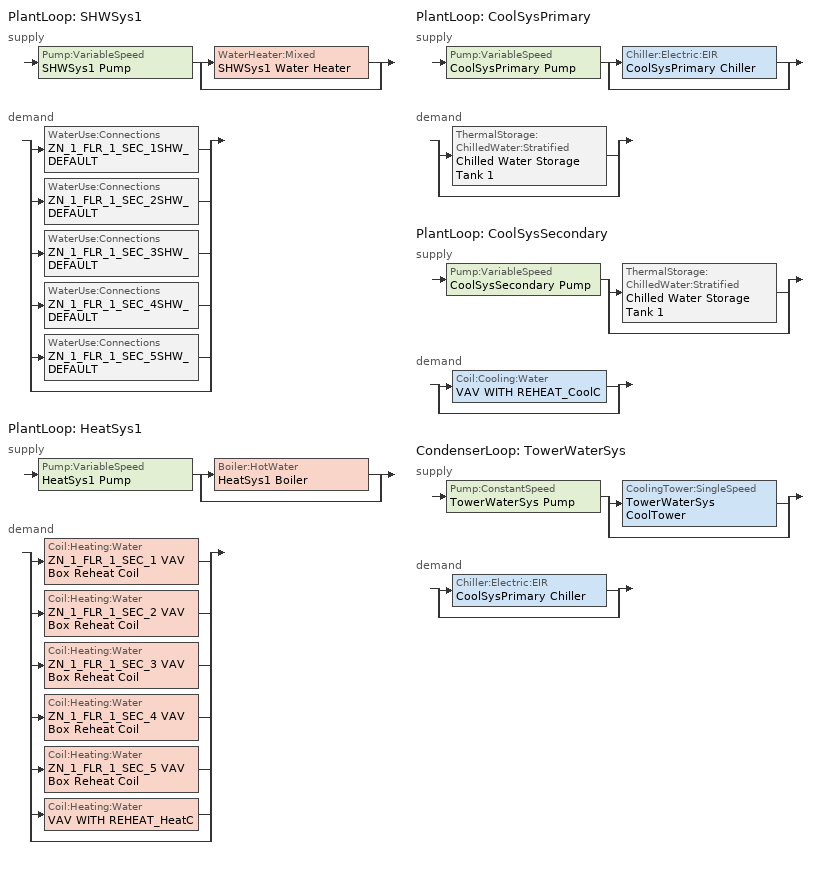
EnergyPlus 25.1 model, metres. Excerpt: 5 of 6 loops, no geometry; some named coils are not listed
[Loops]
PlantLoop 'SHWSys1'
 supply: Pump:VariableSpeed 'SHWSys1 Pump' > split
  | WaterHeater:Mixed 'SHWSys1 Water Heater'
  | bypass
 demand: split
  | WaterUse:Connections 'ZN_1_FLR_1_SEC_1SHW_DEFAULT'
  | WaterUse:Connections 'ZN_1_FLR_1_SEC_2SHW_DEFAULT'
  | WaterUse:Connections 'ZN_1_FLR_1_SEC_3SHW_DEFAULT'
  | WaterUse:Connections 'ZN_1_FLR_1_SEC_4SHW_DEFAULT'
  | WaterUse:Connections 'ZN_1_FLR_1_SEC_5SHW_DEFAULT'
  | bypass
PlantLoop 'HeatSys1'
 supply: Pump:VariableSpeed 'HeatSys1 Pump' > split
  | Boiler:HotWater 'HeatSys1 Boiler'
  | bypass
 demand: split
  | Coil:Heating:Water 'ZN_1_FLR_1_SEC_1 VAV Box Reheat Coil'
  | Coil:Heating:Water 'ZN_1_FLR_1_SEC_2 VAV Box Reheat Coil'
  | Coil:Heating:Water 'ZN_1_FLR_1_SEC_3 VAV Box Reheat Coil'
  | Coil:Heating:Water 'ZN_1_FLR_1_SEC_4 VAV Box Reheat Coil'
  | Coil:Heating:Water 'ZN_1_FLR_1_SEC_5 VAV Box Reheat Coil'
  | Coil:Heating:Water 'VAV WITH REHEAT_HeatC'
  | bypass
PlantLoop 'CoolSysPrimary'
 supply: Pump:VariableSpeed 'CoolSysPrimary Pump' > split
  | Chiller:Electric:EIR 'CoolSysPrimary Chiller'
  | bypass
 demand: split
  | ThermalStorage:ChilledWater:Stratified 'Chilled Water Storage Tank 1'
  | bypass
PlantLoop 'CoolSysSecondary'
 supply: Pump:VariableSpeed 'CoolSysSecondary Pump' > split
  | ThermalStorage:ChilledWater:Stratified 'Chilled Water Storage Tank 1'
  | bypass
 demand: split
  | Coil:Cooling:Water 'VAV WITH REHEAT_CoolC'
  | bypass
CondenserLoop 'TowerWaterSys'
 supply: Pump:ConstantSpeed 'TowerWaterSys Pump' > split
  | CoolingTower:SingleSpeed 'TowerWaterSys CoolTower'
  | bypass
 demand: split
  | Chiller:Electric:EIR 'CoolSysPrimary Chiller'
  | bypass
[Coil:Heating:Water] Availability Schedule=ALWAYS_ON; U-Factor Times Area Value {W/K}=AUTOSIZE; Maximum Water Flow Rate {m3/s}=AUTOSIZE; Performance Input Method=UFactorTimesAreaAndDesignWaterFlowRate; Rated Capacity {W}=AUTOSIZE; Rated Inlet Water Temperature {C}=82.2; Rated Inlet Air Temperature {C}=16.6; Rated Outlet Water Temperature {C}=71.1; Rated Outlet Air Temperature {C}=32.2
ZN_1_FLR_1_SEC_1 VAV Box Reheat Coil; ZN_1_FLR_1_SEC_2 VAV Box Reheat Coil; ZN_1_FLR_1_SEC_3 VAV Box Reheat Coil; ZN_1_FLR_1_SEC_4 VAV Box Reheat Coil; ZN_1_FLR_1_SEC_5 VAV Box Reheat Coil
[WaterUse:Connections]
Name | Water Use Equipment 1
ZN_1_FLR_1_SEC_1SHW_DEFAULT | ZN_1_FLR_1_SEC_1SHW_DEFAULT
ZN_1_FLR_1_SEC_2SHW_DEFAULT | ZN_1_FLR_1_SEC_2SHW_DEFAULT
ZN_1_FLR_1_SEC_3SHW_DEFAULT | ZN_1_FLR_1_SEC_3SHW_DEFAULT
ZN_1_FLR_1_SEC_4SHW_DEFAULT | ZN_1_FLR_1_SEC_4SHW_DEFAULT
ZN_1_FLR_1_SEC_5SHW_DEFAULT | ZN_1_FLR_1_SEC_5SHW_DEFAULT
[WaterUse:Equipment] Peak Flow Rate {m3/s}=2.77778e-06; Flow Rate Fraction Schedule=BLDG_SWH_SCH
Name | Target Temperature Schedule | Hot Water Supply Temperature Schedule | Zone | Sensible Fraction Schedule | Latent Fraction Schedule
ZN_1_FLR_1_SEC_1SHW_DEFAULT | ZN_1_FLR_1_SEC_1SHW_DEFAULT Temp Sched | ZN_1_FLR_1_SEC_1SHW_DEFAULTHot Supply Temp Sched | ZN_1_FLR_1_SEC_1 | ZN_1_FLR_1_SEC_1SHW_DEFAULT Sensible fract sched | ZN_1_FLR_1_SEC_1SHW_DEFAULT Latent fract sched
ZN_1_FLR_1_SEC_2SHW_DEFAULT | ZN_1_FLR_1_SEC_2SHW_DEFAULT Temp Sched | ZN_1_FLR_1_SEC_2SHW_DEFAULTHot Supply Temp Sched | ZN_1_FLR_1_SEC_2 | ZN_1_FLR_1_SEC_2SHW_DEFAULT Sensible fract sched | ZN_1_FLR_1_SEC_2SHW_DEFAULT Latent fract sched
ZN_1_FLR_1_SEC_3SHW_DEFAULT | ZN_1_FLR_1_SEC_3SHW_DEFAULT Temp Sched | ZN_1_FLR_1_SEC_3SHW_DEFAULTHot Supply Temp Sched | ZN_1_FLR_1_SEC_3 | ZN_1_FLR_1_SEC_3SHW_DEFAULT Sensible fract sched | ZN_1_FLR_1_SEC_3SHW_DEFAULT Latent fract sched
ZN_1_FLR_1_SEC_4SHW_DEFAULT | ZN_1_FLR_1_SEC_4SHW_DEFAULT Temp Sched | ZN_1_FLR_1_SEC_4SHW_DEFAULTHot Supply Temp Sched | ZN_1_FLR_1_SEC_4 | ZN_1_FLR_1_SEC_4SHW_DEFAULT Sensible fract sched | ZN_1_FLR_1_SEC_4SHW_DEFAULT Latent fract sched
ZN_1_FLR_1_SEC_5SHW_DEFAULT | ZN_1_FLR_1_SEC_5SHW_DEFAULT Temp Sched | ZN_1_FLR_1_SEC_5SHW_DEFAULTHot Supply Temp Sched | ZN_1_FLR_1_SEC_5 | ZN_1_FLR_1_SEC_5SHW_DEFAULT Sensible fract sched | ZN_1_FLR_1_SEC_5SHW_DEFAULT Latent fract sched
[PlantLoop] Fluid Type=WATER; Maximum Loop Flow Rate {m3/s}=AUTOSIZE; Minimum Loop Flow Rate {m3/s}=0; Plant Loop Volume {m3}=AUTOSIZE; Load Distribution Scheme=OPTIMAL
Name | Plant Equipment Operation Scheme | Maximum Loop Temperature {C} | Minimum Loop Temperature {C}
SHWSys1 | SHWSys1 Loop Operation Scheme List | 60 | 10
HeatSys1 | HeatSys1 Loop Operation Scheme List | 100 | 10
CoolSysPrimary | CoolSysPrimary Loop Operation Scheme List | 98 | 1
CoolSysSecondary | CoolSysSecondary Loop Operation Scheme List | 98 | 1
[Sizing:Plant]
Name | Loop Type | Design Loop Exit Temperature {C} | Loop Design Temperature Difference {deltaC}
SHWSys1 | HEATING | 60 | 5
HeatSys1 | HEATING | 82 | 11
CoolSysPrimary | COOLING | 6.67 | 5
CoolSysSecondary | COOLING | 7.5 | 4.5
TowerWaterSys | CONDENSER | 29.4 | 5.6
[SetpointManager:Scheduled] Control Variable=Temperature
Name | Schedule | Setpoint Node or NodeList
SHWSys1 Loop Setpoint Manager | SHWSys1-Loop-Temp-Schedule | SHWSys1 Supply Outlet Node
HeatSys1 Loop Setpoint Manager | HW-Loop-Temp-Schedule | HeatSys1 Supply Outlet Node
HeatSys1 Boiler Setpoint Manager | HW-Loop-Temp-Schedule | HeatSys1 Supply Equipment Outlet Node
CoolSysPrimary Loop Setpoint Manager | CW-Primary-Loop-Temp-Schedule | CoolSysPrimary Supply Outlet Node
CoolSysSecondary Loop Setpoint Manager | CW-Secondary-Loop-Temp-Schedule | CoolSysSecondary Supply Outlet Node
[PlantEquipmentOperationSchemes] Control Scheme 1 Schedule=PlantOnSched
Name | Control Scheme 1
SHWSys1 Loop Operation Scheme List | SHWSys1 Operation Scheme
HeatSys1 Loop Operation Scheme List | HeatSys1 Operation Scheme
CoolSysPrimary Loop Operation Scheme List | CoolSysPrimary Operation Scheme
CoolSysSecondary Loop Operation Scheme List | CoolSysSecondary Operation Scheme
[PlantEquipmentOperation:HeatingLoad] Load Range 1 Lower Limit {W}=0; Load Range 1 Upper Limit {W}=1000000000000000
Name | Range 1 Equipment List
SHWSys1 Operation Scheme | SHWSys1 Equipment List
HeatSys1 Operation Scheme | HeatSys1 Equipment List
[PlantEquipmentList]
SHWSys1 Equipment List: SHWSys1 Water Heater
HeatSys1 Equipment List: HeatSys1 Boiler
CoolSysPrimary Equipment List: CoolSysPrimary Chiller
CoolSysSecondary TES supply: Chilled Water Storage Tank 1
[Pump:VariableSpeed] Design Maximum Flow Rate {m3/s}=AUTOSIZE; Design Power Consumption {W}=AUTOSIZE; Fraction of Motor Inefficiencies to Fluid Stream=0; Coefficient 1 of the Part Load Performance Curve=0; Coefficient 2 of the Part Load Performance Curve=1; Coefficient 3 of the Part Load Performance Curve=0; Coefficient 4 of the Part Load Performance Curve=0; Design Minimum Flow Rate {m3/s}=0; Pump Control Type=INTERMITTENT
Name | Design Pump Head {Pa} | Motor Efficiency
SHWSys1 Pump | 0 | 1
HeatSys1 Pump; CoolSysPrimary Pump; CoolSysSecondary Pump | 15000 | 0.9
[WaterHeater:Mixed]
SHWSys1 Water Heater: Tank Volume {m3}=3; Setpoint Temperature Schedule=SHWSys1 Water Heater Setpoint Temperature Schedule; Deadband Temperature Difference {deltaC}=2; Maximum Temperature Limit {C}=82.2222; Heater Control Type=CYCLE; Heater Maximum Capacity {W}=845000; Heater Fuel Type=NATURALGAS; Heater Thermal Efficiency=0.8; Off Cycle Parasitic Fuel Consumption Rate {W}=20; Off Cycle Parasitic Fuel Type=NATURALGAS; Off Cycle Parasitic Heat Fraction to Tank=0.8; On Cycle Parasitic Fuel Type=NATURALGAS; Ambient Temperature Indicator=SCHEDULE; Ambient Temperature Schedule=SHWSys1 Water Heater Ambient Temperature Schedule; Off Cycle Loss Coefficient to Ambient Temperature {W/K}=6; On Cycle Loss Coefficient to Ambient Temperature {W/K}=6; Use Side Effectiveness=1; Source Side Effectiveness=1; Use Side Design Flow Rate {m3/s}=AUTOSIZE; Source Side Design Flow Rate {m3/s}=AUTOSIZE; Indirect Water Heating Recovery Time {hr}=1.5
[Boiler:HotWater]
HeatSys1 Boiler: Fuel Type=NATURALGAS; Nominal Capacity {W}=AUTOSIZE; Nominal Thermal Efficiency=0.8; Efficiency Curve Temperature Evaluation Variable=LeavingBoiler; Normalized Boiler Efficiency Curve=BoilerEfficiency; Design Water Flow Rate {m3/s}=AUTOSIZE; Minimum Part Load Ratio=0; Maximum Part Load Ratio=1.2; Optimum Part Load Ratio=1; Water Outlet Upper Temperature Limit {C}=95; Boiler Flow Mode=LeavingSetpointModulated; On Cycle Parasitic Electric Load {W}=75; Sizing Factor=1.1
[PlantEquipmentOperation:CoolingLoad] Load Range 1 Lower Limit {W}=0
Name | Load Range 1 Upper Limit {W} | Range 1 Equipment List
CoolSysPrimary Operation Scheme | 100000000000000 | CoolSysPrimary Equipment List
CoolSysSecondary Operation Scheme | 1000000000 | CoolSysSecondary TES supply
TowerWaterSys Operation Scheme | 1000000000000 | TowerWaterSys Equipment List
[Chiller:Electric:EIR]
CoolSysPrimary Chiller: Reference Capacity {W}=Autosize; Reference COP {W/W}=3.2; Reference Leaving Chilled Water Temperature {C}=6.67; Reference Entering Condenser Fluid Temperature {C}=29.4; Reference Chilled Water Flow Rate {m3/s}=Autosize; Reference Condenser Fluid Flow Rate {m3/s}=Autosize; Cooling Capacity Function of Temperature Curve=Main Chiller RecipCapFT; Electric Input to Cooling Output Ratio Function of Temperature Curve=Main Chiller RecipEIRFT; Electric Input to Cooling Output Ratio Function of Part Load Ratio Curve=Main Chiller RecipEIRFPLR; Minimum Part Load Ratio=0; Maximum Part Load Ratio=1; Optimum Part Load Ratio=1; Minimum Unloading Ratio=0.25; Condenser Type=WaterCooled; Fraction of Compressor Electric Consumption Rejected by Condenser=1; Leaving Chilled Water Lower Temperature Limit {C}=5; Chiller Flow Mode=ConstantFlow; Design Heat Recovery Water Flow Rate {m3/s}=0
[ThermalStorage:ChilledWater:Stratified]
Chilled Water Storage Tank 1: Tank Volume {m3}=50; Tank Height {m}=8; Tank Shape=VerticalCylinder; Setpoint Temperature Schedule=CW-Tank-Temp-Schedule; Deadband Temperature Difference {deltaC}=2.5; Temperature Sensor Height {m}=6.5; Minimum Temperature Limit {C}=1; Nominal Cooling Capacity {W}=50000; Ambient Temperature Indicator=Zone; Ambient Temperature Zone=ZN_1_FLR_1_SEC_5; Uniform Skin Loss Coefficient per Unit Area to Ambient Temperature {W/m2-K}=0.5; Use Side Heat Transfer Effectiveness=1; Use Side Availability Schedule=ALWAYS_ON; Use Side Inlet Height {m}=7.85; Use Side Outlet Height {m}=0.15; Use Side Design Flow Rate {m3/s}=autosize; Source Side Heat Transfer Effectiveness=0.9; Source Side Availability Schedule=TES Charge Schedule; Source Side Inlet Height {m}=0.15; Source Side Outlet Height {m}=7.85; Source Side Design Flow Rate {m3/s}=5.0E-3; Tank Recovery Time {hr}=4; Inlet Mode=Seeking; Number of Nodes=6; Additional Destratification Conductivity {W/m-K}=0
[CondenserLoop]
TowerWaterSys: Fluid Type=WATER; Condenser Equipment Operation Scheme=TowerWaterSys Loop Operation Scheme List; Maximum Loop Temperature {C}=80; Minimum Loop Temperature {C}=5; Maximum Loop Flow Rate {m3/s}=AUTOSIZE; Minimum Loop Flow Rate {m3/s}=0; Condenser Loop Volume {m3}=AUTOSIZE; Load Distribution Scheme=SequentialLoad
[SetpointManager:FollowOutdoorAirTemperature]
MyCondenserControl: Control Variable=Temperature; Reference Temperature Type=OutdoorAirWetBulb; Offset Temperature Difference {deltaC}=0; Maximum Setpoint Temperature {C}=80; Minimum Setpoint Temperature {C}=5; Setpoint Node or NodeList=TowerWaterSys Supply Outlet Node
[CondenserEquipmentOperationSchemes]
TowerWaterSys Loop Operation Scheme List: Control Scheme 1=TowerWaterSys Operation Scheme; Control Scheme 1 Schedule=PlantOnSched
[CondenserEquipmentList]
TowerWaterSys Equipment List: TowerWaterSys CoolTower
[Pump:ConstantSpeed]
TowerWaterSys Pump: Design Flow Rate {m3/s}=AUTOSIZE; Design Pump Head {Pa}=179352; Design Power Consumption {W}=AUTOSIZE; Motor Efficiency=0.87; Fraction of Motor Inefficiencies to Fluid Stream=0; Pump Control Type=INTERMITTENT
[CoolingTower:SingleSpeed]
TowerWaterSys CoolTower: Design Water Flow Rate {m3/s}=AUTOSIZE; Design Air Flow Rate {m3/s}=AUTOSIZE; Design Fan Power {W}=AUTOSIZE; Design U-Factor Times Area Value {W/K}=AUTOSIZE; Free Convection Regime Air Flow Rate {m3/s}=autocalculate; Free Convection Regime U-Factor Times Area Value {W/K}=autocalculate
[Schedule:Compact]
TES Charge Schedule: Through: 12/31, For: Weekdays SummerDesignDay, Until: 10:00, 1, Until: 17:00, 0, Until: 24:00, 1, For: Saturday WinterDesignDay, Until: 12:00, 1, Until: 18:00, 0, Until: 24:00, 1, For: Sunday Holidays AllOtherDays, Until: 24:00, 1
ALWAYS_ON; PlantOnSched: Through: 12/31, For: AllDays, Until: 24:00, 1
BLDG_SWH_SCH: Through: 12/31, For: Weekdays SummerDesignDay, Until: 05:00, 0.05, Until: 06:00, 0.08, Until: 07:00, 0.07, Until: 08:00, 0.19, Until: 09:00, 0.35, Until: 10:00, 0.38, Until: 11:00, 0.39, Until: 12:00, 0.47, Until: 13:00, 0.57, Until: 14:00, 0.54, Until: 15:00, 0.34, Until: 16:00, 0.33, Until: 17:00, 0.44, Until: 18:00, 0.26, Until: 19:00, 0.21, Until: 20:00, 0.15, Until: 21:00, 0.17, Until: 22:00, 0.08, Until: 24:00, 0.05, For: Saturday WinterDesignDay, Until: 05:00, 0.05, Until: 06:00, 0.08, Until: 07:00, 0.07, Until: 08:00, 0.11, Until: 09:00, 0.15, Until: 10:00, 0.21, Until: 11:00, 0.19, Until: 12:00, 0.23, Until: 13:00, 0.2, Until: 14:00, 0.19, Until: 15:00, 0.15, Until: 16:00, 0.13, Until: 17:00, 0.14, Until: 21:00, 0.07, Until: 22:00, 0.09, Until: 24:00, 0.05, For: Sunday Holidays AllOtherDays, Until: 05:00, 0.04, Until: 06:00, 0.07, Until: 11:00, 0.04, Until: 13:00, 0.06, Until: 14:00, 0.09, Until: 15:00, 0.06, Until: 21:00, 0.04, Until: 22:00, 0.07, Until: 24:00, 0.04
CW-Tank-Temp-Schedule: Through: 12/31, For: AllDays, Until: 24:00, 7.5
CW-Primary-Loop-Temp-Schedule: Through: 12/31, For: AllDays, Until: 24:00, 6.7
CW-Secondary-Loop-Temp-Schedule: Through: 12/31, For: AllDays, Until: 24:00, 8.5
HW-Loop-Temp-Schedule; SHWSys1-Loop-Temp-Schedule; SHWSys1 Water Heater Setpoint Temperature Schedule: Through: 12/31, For: AllDays, Until: 24:00, 60
ZN_1_FLR_1_SEC_1SHW_DEFAULT Latent fract sched; ZN_1_FLR_1_SEC_2SHW_DEFAULT Latent fract sched; ZN_1_FLR_1_SEC_3SHW_DEFAULT Latent fract sched; ZN_1_FLR_1_SEC_4SHW_DEFAULT Latent fract sched; ZN_1_FLR_1_SEC_5SHW_DEFAULT Latent fract sched: Through: 12/31, For: AllDays, Until: 24:00, 0.05
ZN_1_FLR_1_SEC_1SHW_DEFAULT Sensible fract sched; ZN_1_FLR_1_SEC_2SHW_DEFAULT Sensible fract sched; ZN_1_FLR_1_SEC_3SHW_DEFAULT Sensible fract sched; ZN_1_FLR_1_SEC_4SHW_DEFAULT Sensible fract sched; ZN_1_FLR_1_SEC_5SHW_DEFAULT Sensible fract sched: Through: 12/31, For: AllDays, Until: 24:00, 0.2
ZN_1_FLR_1_SEC_1SHW_DEFAULT Temp Sched; ZN_1_FLR_1_SEC_2SHW_DEFAULT Temp Sched; ZN_1_FLR_1_SEC_3SHW_DEFAULT Temp Sched; ZN_1_FLR_1_SEC_4SHW_DEFAULT Temp Sched; ZN_1_FLR_1_SEC_5SHW_DEFAULT Temp Sched: Through: 12/31, For: AllDays, Until: 24:00, 40
ZN_1_FLR_1_SEC_1SHW_DEFAULTHot Supply Temp Sched; ZN_1_FLR_1_SEC_2SHW_DEFAULTHot Supply Temp Sched; ZN_1_FLR_1_SEC_3SHW_DEFAULTHot Supply Temp Sched; ZN_1_FLR_1_SEC_4SHW_DEFAULTHot Supply Temp Sched; ZN_1_FLR_1_SEC_5SHW_DEFAULTHot Supply Temp Sched: Through: 12/31, For: AllDays, Until: 24:00, 55
SHWSys1 Water Heater Ambient Temperature Schedule: Through: 12/31, For: AllDays, Until: 24:00, 22
[Curve:Quadratic] Minimum Value of x=0; Maximum Value of x=1
Name | Coefficient1 Constant | Coefficient2 x | Coefficient3 x**2
BoilerEfficiency | 1 | 0 | 0
Main Chiller RecipEIRFPLR | 0.088065 | 1.137742 | -0.225806
[Curve:Biquadratic] Minimum Value of x=5; Maximum Value of x=10; Minimum Value of y=24; Maximum Value of y=35; Input Unit Type for X=Temperature; Input Unit Type for Y=Temperature; Output Unit Type=Dimensionless
Name | Coefficient1 Constant | Coefficient2 x | Coefficient3 x**2 | Coefficient4 y | Coefficient5 y**2 | Coefficient6 x*y
Main Chiller RecipCapFT | 0.507883 | 0.145228 | -0.00625644 | -0.0011178 | -0.0001296 | -0.00028188
Main Chiller RecipEIRFT | 1.03076 | -0.103536 | 0.00710208 | 0.0093186 | 0.00031752 | -0.00104328
